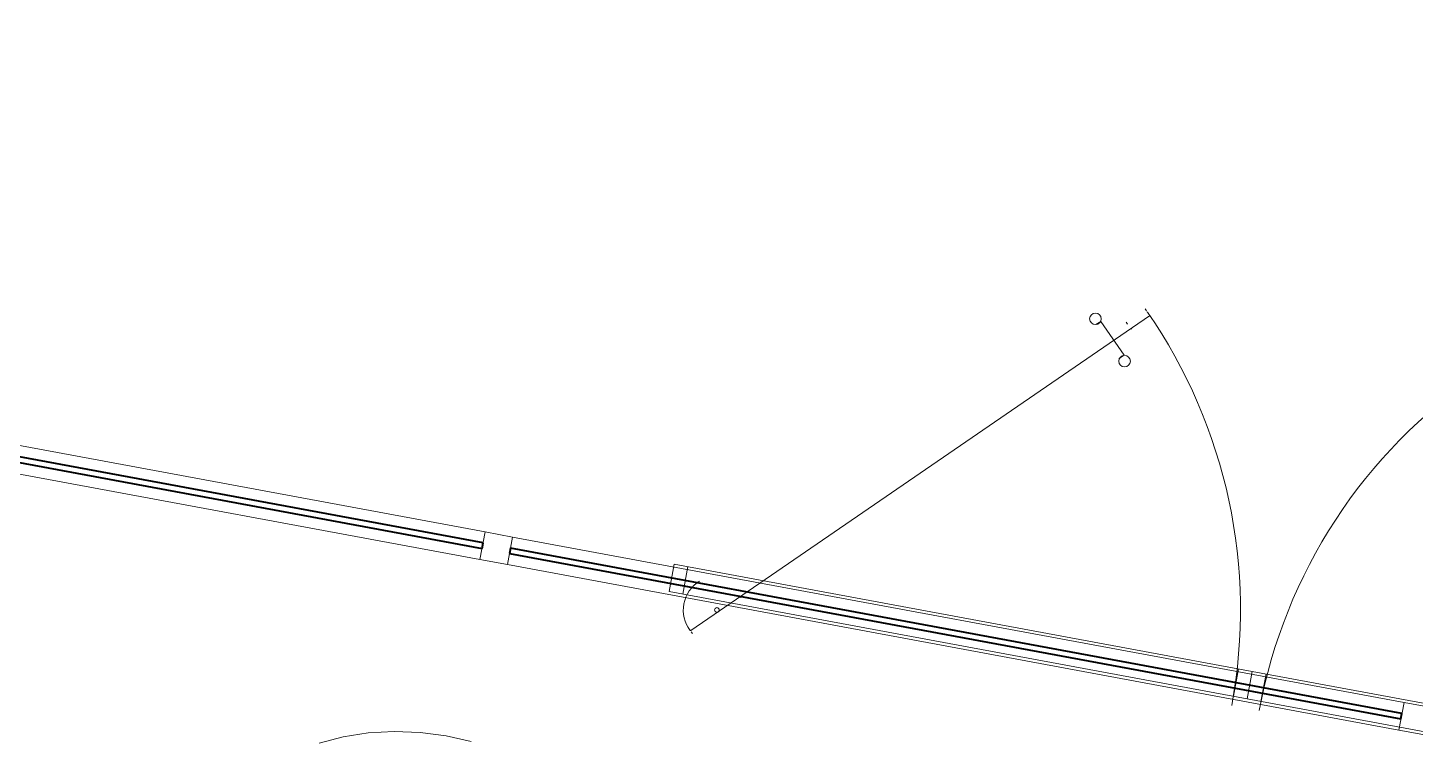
# Model space of a CAD drawing. Extents: x -14.2 to 52.3, y 3.7 to 90.9.
# Drawn here: x 20.831 to 23.31, y 28.216 to 29.485 of the extents above; entities that cross this region are included whole.
import ezdxf

# ---------------------------------------------------------------- set-up
doc = ezdxf.new("R2010")
doc.units = 0
doc.linetypes.add('limpo_PINI-PSG-PE-0102-LAZ-R00$0$HIDDEN', pattern=[0.375, 0.25, -0.125])
for name, color, linetype, lineweight in [('limpo_PINI-PSG-PE-0102-LAZ-R00$0$- LAYOUT', 135, 'Continuous', 5), ('limpo_PINI-PSG-PE-0102-LAZ-R00$0$A-GLAZ-CURT', 52, 'Continuous', 5), ('limpo_PINI-PSG-PE-0102-LAZ-R00$0$A-GLAZ-CWMG', 1, 'Continuous', 5), ('limpo_PINI-PSG-PE-0102-LAZ-R00$0$A-WALL', 1, 'Continuous', 5), ('limpo_PINI-PSG-PE-0102-LAZ-R00$0$LAYOUT_AMB_LAZ_dwg', 8, 'Continuous', 5)]:
    doc.layers.add(name, color=color, linetype=linetype, lineweight=lineweight)
for name, color, linetype in [('limpo_PINI-PSG-PE-0102-LAZ-R00$0$PA_PROJ_S_AUX', 212, 'limpo_PINI-PSG-PE-0102-LAZ-R00$0$HIDDEN'), ('limpo_PINI-PSG-PE-0102-LAZ-R00$0$XR_ARQT', 7, 'Continuous'), ('XR_ARQT', 7, 'Continuous')]:
    doc.layers.add(name, color=color, linetype=linetype)

# ---------------------------------------------------------------- blocks, each defined once
blk = doc.blocks.new('limpo_PINI-PSG-PE-0102-LAZ-R00$0$Parede básica _ DAA_VID - CINZA 2 - ___-2873733-5PPE_008_LAZER__P_A_0_09_')
at = {"layer": 'limpo_PINI-PSG-PE-0102-LAZ-R00$0$A-WALL'}
for p, q in [((13245.9, 4460.2), (11653.7, 4755.7)), ((11644.5, 4706.5), (13236.8, 4411))]:
    blk.add_line(p, q, dxfattribs=at)
blk = doc.blocks.new('limpo_PINI-PSG-PE-0102-LAZ-R00$0$Parede básica _ DAA_VID - CINZA 2 - ___-2873735-5PPE_008_LAZER__P_A_0_09_')
at = {"layer": 'limpo_PINI-PSG-PE-0102-LAZ-R00$0$A-WALL'}
for p, q in [((14887.4, 4155.6), (13295.1, 4451.1)), ((13286, 4401.9), (14878.2, 4106.4))]:
    blk.add_line(p, q, dxfattribs=at)
blk = doc.blocks.new('limpo_PINI-PSG-PE-0102-LAZ-R00$0$Montante retangular - 50 x 50-2873747-5PPE_008_LAZER__P_A_0_09_')
at = {"layer": 'limpo_PINI-PSG-PE-0102-LAZ-R00$0$A-GLAZ-CWMG', "lineweight": 15}
for p, q in [((-25, 25), (25, 25)), ((-25, -25), (-25, 25)), ((25, 25), (25, -25)), ((25, -25), (-25, -25))]:
    blk.add_line(p, q, dxfattribs=at)
blk = doc.blocks.new('limpo_PINI-PSG-PE-0102-LAZ-R00$0$LAYOUT_AMB_LAZ_dwg-2867451-5PPE_008_LAZER__P_A_0_09_')
at = {"color": 9, "lineweight": 5}
for p, q in [((31362.6, 23199.7), (31360.3, 23203.1)), ((31364, 23197.6), (31362.9, 23197.9)), ((31325.9, 23179.5), (31328.3, 23176.1)), ((31335.6, 23167), (31334.6, 23168.3)), ((30543.5, 22742.8), (30534.4, 22693.7)), ((30636.7, 22688.9), (30637.6, 22687.5)), ((30551.4, 22623.2), (30549, 22626.6)), ((31526.7, 22560.4), (31517.6, 22511.2)), ((31575.9, 22551.2), (31566.8, 22502.1))]:
    blk.add_line(p, q, dxfattribs=at)
at = {"color": 9, "lineweight": 5, "flags": 128}
for points in [[(30548.8, 22628.5), (30547.6, 22628.7), (30548.8, 22628.5), (31367.6, 23191), (31367.8, 23192.1)], [(31313.8, 23114.4), (31322.4, 23120.3), (31280.7, 23181), (31272.1, 23175.1)], [(30509.8, 22698.2), (30518.9, 22747.4), (31551.3, 22555.8), (31542.2, 22506.6), (31551.3, 22555.8), (31542.2, 22506.6), (30509.8, 22698.2), (30518.9, 22747.4)], [(32583.7, 22364.2), (31551.3, 22555.8), (31542.2, 22506.6), (32574.6, 22315), (32583.7, 22364.2), (32574.6, 22315)]]:
    blk.add_lwpolyline(points, dxfattribs=at)
blk.add_lwpolyline([(30543.8, 22634.2), (30544.1, 22635.4)], close=True, dxfattribs=at)
at = {"color": 9, "lineweight": 5}
for centre, radius in [((31271.3, 23185.5), 10.4), ((31323.2, 23109.9), 10.4), ((30595.2, 22665.4), 4.17)]:
    blk.add_circle(centre, radius, dxfattribs=at)
for centre, radius, start, end in [((30595.2, 22665.4), 935.1, 349.4869, 34.6973), ((32483.1, 22315.1), 935.1, 124.2765, 169.4869), ((30595.2, 22665.4), 60.1, 121.3071, 217.6667)]:
    blk.add_arc(centre, radius, start, end, dxfattribs=at)
at = {"layer": 'limpo_PINI-PSG-PE-0102-LAZ-R00$0$- LAYOUT', "color": 9, "flags": 128}
blk.add_lwpolyline([(29884.5, 22427.3), (29927.8, 22438.8), (29972.5, 22445.8), (30018.4, 22448.5), (30064.9, 22446.7), (30111.6, 22440.6), (30156.1, 22430.5)], dxfattribs=at)
blk = doc.blocks.new('limpo_PINI-PSG-PE-0102-LAZ-R00$0$A$C745163c0')
at = {"layer": 'limpo_PINI-PSG-PE-0102-LAZ-R00$0$A-WALL', "color": 170, "lineweight": 40}
for p, q in [((5968.2, 7241.2), (7560.5, 6945.7)), ((7562.3, 6955.5), (5970, 7251)), ((7560.5, 6945.7), (7562.3, 6955.5)), ((7611.4, 6946.4), (7609.6, 6936.6)), ((9203.7, 6650.9), (7611.4, 6946.4)), ((7609.6, 6936.6), (9201.9, 6641.1)), ((9201.9, 6641.1), (9203.7, 6650.9))]:
    blk.add_line(p, q, dxfattribs=at)
at = {"layer": 'limpo_PINI-PSG-PE-0102-LAZ-R00$0$A-GLAZ-CURT'}
for name in ['limpo_PINI-PSG-PE-0102-LAZ-R00$0$Parede básica _ DAA_VID - CINZA 2 - ___-2873733-5PPE_008_LAZER__P_A_0_09_', 'limpo_PINI-PSG-PE-0102-LAZ-R00$0$Parede básica _ DAA_VID - CINZA 2 - ___-2873735-5PPE_008_LAZER__P_A_0_09_']:
    blk.add_blockref(name, (-5680, 2515), dxfattribs=at)
at = {"layer": 'limpo_PINI-PSG-PE-0102-LAZ-R00$0$A-GLAZ-CWMG', "extrusion": (0, 0, -1), "rotation": 10.51338581821315}
for p in [(-7586, 6946), (-9227.4, 6641.4)]:
    blk.add_blockref('limpo_PINI-PSG-PE-0102-LAZ-R00$0$Montante retangular - 50 x 50-2873747-5PPE_008_LAZER__P_A_0_09_', p, dxfattribs=at)
at = {"layer": 'limpo_PINI-PSG-PE-0102-LAZ-R00$0$LAYOUT_AMB_LAZ_dwg', "color": 9}
blk.add_blockref('limpo_PINI-PSG-PE-0102-LAZ-R00$0$LAYOUT_AMB_LAZ_dwg-2867451-5PPE_008_LAZER__P_A_0_09_', (-22615.1, -15829.6), dxfattribs=at)
blk = doc.blocks.new('limpo_PINI-PSG-PE-0102-LAZ-R00')
at = {"layer": 'limpo_PINI-PSG-PE-0102-LAZ-R00$0$XR_ARQT', "xscale": 0.001000000000038553, "yscale": 0.001000000000038553, "zscale": 0.001000000000038553}
blk.add_blockref('limpo_PINI-PSG-PE-0102-LAZ-R00$0$A$C745163c0', (14.124, 21.592), dxfattribs=at)
at = {"layer": 'limpo_PINI-PSG-PE-0102-LAZ-R00$0$PA_PROJ_S_AUX'}
blk.add_lwpolyline([(13.4339, 14.5672, 0.05, 0.05, 0), (21.6408, 14.562, 0.05, 0.05, -0.549162), (23.414, 11.7696, 0.05, 0.05, 0), (21.8955, 8.5327, 0.05, 0.05, 0.549369), (22.9095, 6.937, 0.05, 0.05, 0), (40.1376, 6.937, 0.05, 0.05, 0.372795), (41.6816, 8.274, 0.05, 0.05, 0), (43.4609, 19.7869, 0.05, 0.05, 0), (45.7356, 25.1364, 0.05, 0.05, 0.034181), (46.3603, 27.2114, 0.05, 0.05, 0.368315), (45.1626, 29.4847, 0.05, 0.05, 0.076494), (21.8264, 33.4515, 0.05, 0.05, 0.105248), (19.4187, 32.939, 0.05, 0.05, 0), (10.8328, 28.7025, 0.05, 0.05, 0.246748), (10.329, 27.7438, 0.05, 0.05, 0), (10.329, 27.565, 0, 0, 0)], format="xyseb", dxfattribs=at)

msp = doc.modelspace()

# ---------------------------------------------------------------- block references
at = {"layer": 'XR_ARQT'}
msp.add_blockref('limpo_PINI-PSG-PE-0102-LAZ-R00', (-0.0418, 0.017), dxfattribs=at)

doc.saveas('drawing.dxf')
